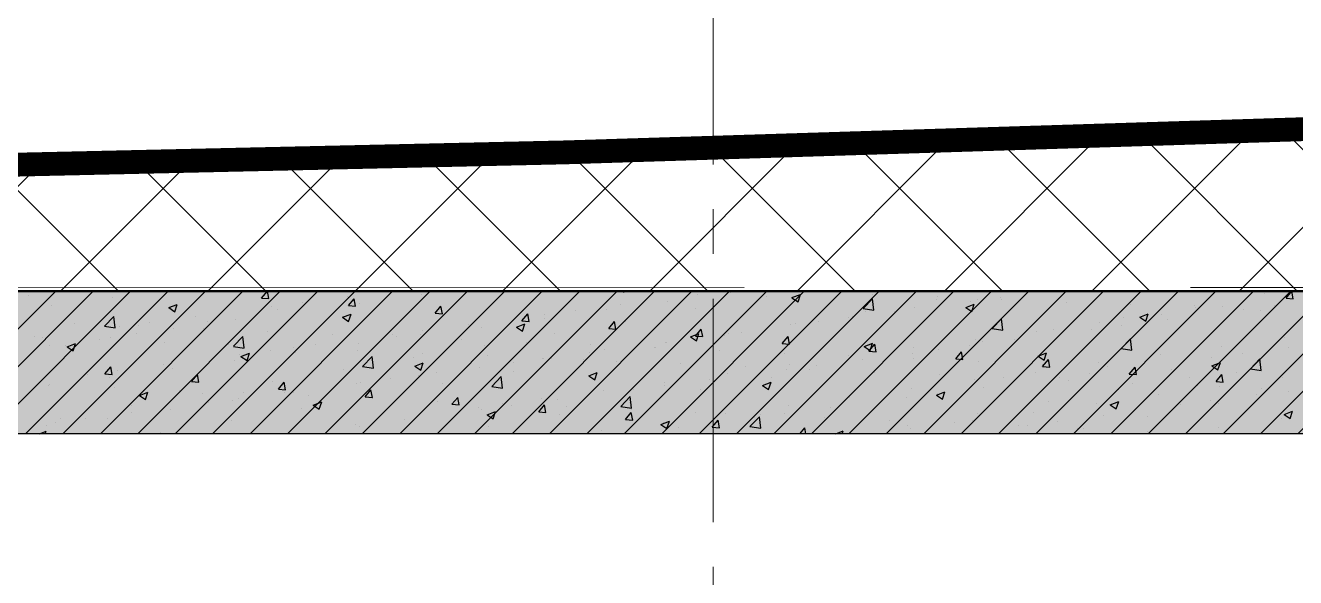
# Model space of a CAD drawing. Header units: millimetres. Extents: x -346728 to 1320345, y -537202 to -385966.
# Drawn here: x 164163 to 174831, y -412549 to -407916 of the extents above; entities that cross this region are included whole.
import ezdxf
from ezdxf.xclip import XClip

# ---------------------------------------------------------------- set-up
doc = ezdxf.new("R2010")
doc.units = ezdxf.units.MM
doc.header["$LTSCALE"] = 100
doc.header["$XCLIPFRAME"] = 2
doc.linetypes.add('DASHED2', pattern=[0.375, 0.25, -0.125])
doc.linetypes.add('X1326_GLB$0$CENTER', pattern=[2, 1.25, -0.25, 0.25, -0.25])
for name, color, linetype, lineweight in [('0 T TEXT', 7, 'Continuous', 13), ('L.DUONG', 234, 'Continuous', 15), ('X1326_GLB$0$A-tim', 8, 'X1326_GLB$0$CENTER', 9)]:
    doc.layers.add(name, color=color, linetype=linetype, lineweight=lineweight)
for name, color, linetype in [('hach', 253, 'Continuous'), ('W2', 4, 'Continuous'), ('XR_1326_csPL$0$hach', 253, 'Continuous'), ('XR_1326_csPL$0$W2', 4, 'Continuous')]:
    doc.layers.add(name, color=color, linetype=linetype)
doc.linetypes.add('FENCELINE2', pattern='A,0.25,-0.1,[132,ltypeshp.shx,S=0.1,R=0,X=-0.1,Y=0],-0.1,1', length=1.45)

# ---------------------------------------------------------------- blocks, each defined once
blk = doc.blocks.new('LVL-KHUNGTEN')
blk.add_lwpolyline([(61072.9, 41092.8), (119123.5, 41092.8), (119123.5, 61.9), (61072.9, 61.9)], close=True)
blk = doc.blocks.new('mb duong hh')
at = {"layer": '0 T TEXT', "color": 8, "linetype": 'DASHED2', "ltscale": 300}
blk.add_lwpolyline([(75940, 34596), (80501, 41668), (80491, 88861), (75484, 93868), (-20031, 93860), (-33610, 75885), (-26182, 55955), (-6300, 2612), (0, 0)], close=True, dxfattribs=at)
blk = doc.blocks.new('MB HANG RAO TAM')
h = blk.add_hatch()
h.set_pattern_fill('ANSI37', color=8, scale=7000, style=0)
h.set_pattern_definition([(45, (527887.4, 631399.9), (-618.7184, 618.7184), []), (135, (527887.4, 631399.9), (-618.7184, -618.7184), [])])
h.paths.add_polyline_path([(89794, 74797), (94796, 69797), (94804, 22611), (90246, 15544), (52523, -1634), (34324, -9922), (14325, -19029), (8025, -16417), (-19267, 56832), (-5688, 74797), (41806, 74797), (65797, 74797)], flags=16)
h.paths.add_polyline_path([(-17293, 40146), (-15160, 40938), (-12777, 34516), (-15127, 33730), (-10493, 20001), (4784, -19373), (12548, -21453), (91490, 14752), (95488, 20874), (95620, 46027), (95770, 74597), (91825, 78101), (52350, 76926), (14008, 75822), (-9259, 75871), (-23844, 71027), (-24251, 60760)])
at = {"layer": 'L.DUONG', "color": 94, "linetype": 'FENCELINE2', "ltscale": 25, "const_width": 200, "elevation": 7850}
blk.add_lwpolyline([(13898, 75822), (14369, 75824), (20809, 75968), (32497, 76335), (48850, 76822), (75776, 77623), (91825, 78101), (95770, 74597), (95712, 63657), (95684, 58344), (95610, 44235), (95553, 33268), (95488, 20874), (91490, 14752), (75806, 7559), (49624, -4449), (26632, -14994), (12548, -21453), (4784, -19373), (0, -7161), (-6626, 9890)], dxfattribs=at)
at = {"layer": 'XR_1326_csPL$0$W2', "color": 7, "ltscale": 0.5, "elevation": 0}
blk.add_lwpolyline([(8025, -16417), (14325, -19029), (90246, 15544), (94804, 22611), (94796, 69797), (89794, 74797), (-5688, 74797), (-19267, 56832)], close=True, dxfattribs=at)

msp = doc.modelspace()

# ---------------------------------------------------------------- hatches: boundary and pattern name
at = {"layer": 'hach'}
h = msp.add_hatch(dxfattribs=at)
h.set_pattern_fill('ANSI31', color=256, scale=70)
h.set_pattern_definition([(45, (121918.56, -508591.22), (-157.15448, 157.15448), [])])
h.paths.add_polyline_path([(142200.7, -410142.2), (128621.2, -428107.5), (155914.1, -501359), (162214.1, -503970.9), (238136.4, -469396.6), (242695.2, -462329.4), (242687.2, -415142.7), (237685.1, -410142.2)])
h.paths.add_polyline_path([(142797.9, -411342.2), (129975.7, -428305.7), (156856.2, -500450.6), (162191.6, -502662.6), (237318.8, -468450.4), (241495.1, -461976.1), (241487, -415639.4), (237188.2, -411342.2)], flags=16)
h = msp.add_hatch(dxfattribs=at)
h.set_pattern_fill('AR-CONC', color=256, scale=4)
h.set_pattern_definition([(50, (121918.56, -508591.2), (728.7387, -63.7563), [76.2, -838.2]), (355, (121918.56, -508591.2), (-140.9737, 764.2274), [60.96, -670.5623]), (100.45144, (121979.3, -508596.54), (587.765, 700.471), [64.76, -712.361]), (46.1842, (121918.6, -508388), (1084.316, -168.1693), [114.3, -1257.3]), (96.63556, (122008.9, -508402), (949.6165, 989.7045), [97.14, -1068.5424]), (351.18415, (121918.6, -508388), (949.6165, 989.7045), [91.44, -1005.839]), (21, (122020.16, -508438.8), (606.4576, -409.0608), [76.2, -838.2]), (326, (122020.16, -508438.8), (247.208, 736.752), [60.96, -670.56]), (71.45144, (122070.7, -508472.9), (853.6657, 327.691), [64.76, -712.3598]), (37.5, (121918.56, -508591.22), (12.3544, 338.22016), [0, -662.432, 0, -680.72, 0, -673.1]), (7.5, (121918.56, -508591.22), (267.27865, 400.7223), [0, -388.112, 0, -647.192, 0, -256.54]), (327.5, (121692, -508591.22), (542.3624, -22.91498), [0, -254, 0, -792.48, 0, -1051.56]), (317.5, (121590.4, -508591.2), (592.5167, 101.706), [0, -330.2, 0, -526.288, 0, -746.76])])
h.paths.add_polyline_path([(142200.7, -410142.2), (128621.2, -428107.5), (155914.1, -501359), (162214.1, -503970.9), (238136.4, -469396.6), (242695.2, -462329.4), (242687.2, -415142.7), (237685.1, -410142.2)])
h.paths.add_polyline_path([(142797.9, -411342.2), (129975.7, -428305.7), (156856.2, -500450.6), (162191.6, -502662.6), (237318.8, -468450.4), (241495.1, -461976.1), (241487, -415639.4), (237188.2, -411342.2)], flags=16)

# ---------------------------------------------------------------- linework, layer by layer
at = {"layer": 'W2', "ltscale": 0.5, "elevation": -1404.9}
for points in [[(142200.7, -410142.2), (128621.2, -428107.5), (155914.1, -501359), (162214.1, -503970.9), (238136.4, -469396.6), (242695.2, -462329.4), (242686.9, -415142.1), (237685.1, -410142.2)], [(142797.9, -411342.2), (129975.7, -428305.7), (156856.2, -500450.6), (162191.6, -502662.6), (237318.8, -468450.4), (241495.1, -461976.1), (241487, -415639.4), (237188.2, -411342.2)]]:
    msp.add_lwpolyline(points, close=True, dxfattribs=at)
at = {"layer": 'X1326_GLB$0$A-tim', "ltscale": 15}
msp.add_line((169938.6, -398208.6, -1404.9), (169938.6, -512162.7, -1404.9), dxfattribs=at)
at = {"layer": 'XR_1326_csPL$0$hach', "color": 250}
for p, q in [((163220.6, -411342.2, -1404.9), (164420.6, -410142.2, -1404.9)), ((163534.9, -411342.2, -1404.9), (164734.9, -410142.2, -1404.9)), ((163849.2, -411342.2, -1404.9), (165049.2, -410142.2, -1404.9)), ((164163.6, -411342.2, -1404.9), (165363.6, -410142.2, -1404.9)), ((164477.9, -411342.2, -1404.9), (165677.9, -410142.2, -1404.9)), ((164707.7, -410146.4, -1404.9), (164707.7, -410146.4, -1404.9)), ((164792.2, -411342.2, -1404.9), (165992.2, -410142.2, -1404.9)), ((165106.5, -411342.2, -1404.9), (166306.5, -410142.2, -1404.9)), ((165420.8, -411342.2, -1404.9), (166620.8, -410142.2, -1404.9)), ((165449.8, -410142.2, -1404.9), (165478.4, -410144.7, -1404.9)), ((165478.5, -410144.6, -1404.9), (165478, -410142.2, -1404.9)), ((165735.1, -411342.2, -1404.9), (166935.1, -410142.2, -1404.9)), ((166049.4, -411342.2, -1404.9), (167249.4, -410142.2, -1404.9)), ((166146.4, -410203.1, -1404.9), (166195.4, -410144.7, -1404.9)), ((166207.2, -410208.4, -1404.9), (166195.5, -410144.7, -1404.9)), ((166363.7, -411342.2, -1404.9), (167563.7, -410142.2, -1404.9)), ((166678, -411342.2, -1404.9), (167878, -410142.2, -1404.9)), ((166992.3, -411342.2, -1404.9), (168192.3, -410142.2, -1404.9)), ((167306.6, -411342.2, -1404.9), (168506.6, -410142.2, -1404.9)), ((167492.2, -410174.5, -1404.9), (167492.2, -410174.5, -1404.9)), ((167621, -411342.2, -1404.9), (168821, -410142.2, -1404.9)), ((167935.3, -411342.2, -1404.9), (169135.3, -410142.2, -1404.9)), ((168249.6, -411342.2, -1404.9), (169449.6, -410142.2, -1404.9)), ((168563.9, -411342.2, -1404.9), (169763.9, -410142.2, -1404.9)), ((168878.2, -411342.2, -1404.9), (170078.2, -410142.2, -1404.9)), ((169175.6, -410142.2, -1404.9), (169191.4, -410152.8, -1404.9)), ((169191.4, -410152.8, -1404.9), (169194.9, -410142.2, -1404.9)), ((169192.5, -411342.2, -1404.9), (170392.5, -410142.2, -1404.9)), ((169506.8, -411342.2, -1404.9), (170706.8, -410142.2, -1404.9)), ((169806.6, -410172, -1404.9), (169806.6, -410172, -1404.9)), ((169821.1, -411342.2, -1404.9), (171021.1, -410142.2, -1404.9)), ((170083.2, -410158.7, -1404.9), (170083.2, -410158.7, -1404.9)), ((170135.4, -411342.2, -1404.9), (171335.4, -410142.2, -1404.9)), ((170449.7, -411342.2, -1404.9), (171649.7, -410142.2, -1404.9)), ((170601, -410200, -1404.9), (170672.1, -410172.7, -1404.9)), ((170651.5, -410234.2, -1404.9), (170672.1, -410172.8, -1404.9)), ((170735.2, -410146.8, -1404.9), (170735.2, -410146.8, -1404.9)), ((170764, -411342.2, -1404.9), (171964, -410142.2, -1404.9)), ((171078.4, -411342.2, -1404.9), (172278.4, -410142.2, -1404.9)), ((171277.6, -410169.7, -1404.9), (171277.6, -410169.7, -1404.9)), ((171392.7, -411342.2, -1404.9), (172592.7, -410142.2, -1404.9)), ((171707, -411342.2, -1404.9), (172907, -410142.2, -1404.9)), ((172021.3, -411342.2, -1404.9), (173221.3, -410142.2, -1404.9)), ((172335.6, -411342.2, -1404.9), (173535.6, -410142.2, -1404.9)), ((172649.9, -411342.2, -1404.9), (173849.9, -410142.2, -1404.9)), ((172668.3, -410147.6, -1404.9), (172668.3, -410147.6, -1404.9)), ((172740, -410151.3, -1404.9), (172740, -410151.3, -1404.9)), ((172964.2, -411342.2, -1404.9), (174164.2, -410142.2, -1404.9)), ((173278.5, -411342.2, -1404.9), (174478.5, -410142.2, -1404.9)), ((173592.8, -411342.2, -1404.9), (174792.8, -410142.2, -1404.9)), ((173907.1, -411342.2, -1404.9), (175107.1, -410142.2, -1404.9)), ((174044, -410142.2, -1404.9), (174082.3, -410145.5, -1404.9)), ((174082.4, -410145.5, -1404.9), (174081.8, -410142.2, -1404.9)), ((174221.4, -411342.2, -1404.9), (175421.4, -410142.2, -1404.9)), ((174535.8, -411342.2, -1404.9), (175735.8, -410142.2, -1404.9)), ((174573, -410161.2, -1404.9), (174573, -410161.2, -1404.9)), ((174750.3, -410203.9, -1404.9), (174799.3, -410145.6, -1404.9)), ((174811.1, -410209.2, -1404.9), (174799.4, -410145.6, -1404.9)), ((164191.5, -410180.1, -1404.9), (164191.5, -410180.1, -1404.9)), ((164379.4, -410261.8, -1404.9), (164379.4, -410261.8, -1404.9)), ((164892.6, -410196.7, -1404.9), (164892.6, -410196.7, -1404.9)), ((165366.9, -410283.6, -1404.9), (165438.1, -410256.3, -1404.9)), ((165366.9, -410283.7, -1404.9), (165417.4, -410317.7, -1404.9)), ((165417.5, -410317.8, -1404.9), (165438.1, -410256.4, -1404.9)), ((166146.4, -410203.1, -1404.9), (166207.1, -410208.4, -1404.9)), ((166231.5, -410277.1, -1404.9), (166231.5, -410277.1, -1404.9)), ((166485.8, -410243.6, -1404.9), (166485.8, -410243.6, -1404.9)), ((166870.6, -410193, -1404.9), (166870.6, -410193, -1404.9)), ((166873.3, -410196.8, -1404.9), (166873.3, -410196.8, -1404.9)), ((166875.1, -410266.9, -1404.9), (166924.1, -410208.5, -1404.9)), ((166875.1, -410266.9, -1404.9), (166935.9, -410272.2, -1404.9)), ((166936, -410272.2, -1404.9), (166924.2, -410208.5, -1404.9)), ((166970.5, -410246, -1404.9), (166970.5, -410246, -1404.9)), ((167603.9, -410330.6, -1404.9), (167652.9, -410272.2, -1404.9)), ((167664.7, -410335.9, -1404.9), (167653, -410272.2, -1404.9)), ((169164.9, -410256.5, -1404.9), (169164.9, -410256.5, -1404.9)), ((169555.5, -410234.9, -1404.9), (169555.5, -410234.9, -1404.9)), ((170386.4, -410192.8, -1404.9), (170386.4, -410192.8, -1404.9)), ((170600.9, -410200.1, -1404.9), (170651.5, -410234.2, -1404.9)), ((171197.5, -410291.4, -1404.9), (171276.6, -410208.9, -1404.9)), ((171287.9, -410305.4, -1404.9), (171276.7, -410208.9, -1404.9)), ((171814.9, -410212.5, -1404.9), (171814.9, -410212.5, -1404.9)), ((171820, -410192.6, -1404.9), (171820, -410192.6, -1404.9)), ((172061.1, -410281.4, -1404.9), (172132.2, -410254.1, -1404.9)), ((172061.1, -410281.4, -1404.9), (172111.6, -410315.5, -1404.9)), ((172100.9, -410235.5, -1404.9), (172100.9, -410235.5, -1404.9)), ((172111.6, -410315.5, -1404.9), (172132.2, -410254.1, -1404.9)), ((172155.1, -410212.7, -1404.9), (172155.1, -410212.7, -1404.9)), ((172355.2, -410202, -1404.9), (172355.2, -410202, -1404.9)), ((172362.3, -410215.6, -1404.9), (172362.3, -410215.6, -1404.9)), ((172904.7, -410238.5, -1404.9), (172904.7, -410238.5, -1404.9)), ((173447, -410261.4, -1404.9), (173447, -410261.4, -1404.9)), ((173980.5, -410262.9, -1404.9), (173980.5, -410262.9, -1404.9)), ((174218.4, -410273.1, -1404.9), (174218.4, -410273.1, -1404.9)), ((174649.5, -410265.5, -1404.9), (174649.5, -410265.5, -1404.9)), ((174746.1, -410196.9, -1404.9), (174746.1, -410196.9, -1404.9)), ((174750.3, -410204, -1404.9), (174811, -410209.3, -1404.9)), ((164826.3, -410440.3, -1404.9), (164905.5, -410357.8, -1404.9)), ((164916.7, -410454.3, -1404.9), (164905.5, -410357.8, -1404.9)), ((165589.8, -410361.6, -1404.9), (165589.8, -410361.6, -1404.9)), ((165929.6, -410387.2, -1404.9), (165929.6, -410387.2, -1404.9)), ((166280.7, -410298.5, -1404.9), (166280.7, -410298.5, -1404.9)), ((166442.8, -410322.2, -1404.9), (166442.8, -410322.2, -1404.9)), ((166827, -410365, -1404.9), (166877.6, -410399.1, -1404.9)), ((166827.1, -410364.9, -1404.9), (166898.2, -410337.6, -1404.9)), ((166877.6, -410399.1, -1404.9), (166898.2, -410337.7, -1404.9)), ((167603.9, -410330.6, -1404.9), (167664.6, -410335.9, -1404.9)), ((168332.6, -410394.4, -1404.9), (168381.6, -410336, -1404.9)), ((168393.4, -410399.7, -1404.9), (168381.7, -410336, -1404.9)), ((168520.7, -410371.5, -1404.9), (168520.7, -410371.5, -1404.9)), ((168525.8, -410340.6, -1404.9), (168525.8, -410340.6, -1404.9)), ((168780.1, -410307.1, -1404.9), (168780.1, -410307.1, -1404.9)), ((169042.3, -410300, -1404.9), (169042.3, -410300, -1404.9)), ((169793.9, -410294.5, -1404.9), (169793.9, -410294.5, -1404.9)), ((171074.4, -410370.6, -1404.9), (171074.4, -410370.6, -1404.9)), ((171105.7, -410360.4, -1404.9), (171105.7, -410360.4, -1404.9)), ((171197.5, -410291.5, -1404.9), (171287.9, -410305.5, -1404.9)), ((171222.4, -410314.2, -1404.9), (171222.4, -410314.2, -1404.9)), ((171459.2, -410319.9, -1404.9), (171459.2, -410319.9, -1404.9)), ((171633.4, -410284.2, -1404.9), (171633.4, -410284.2, -1404.9)), ((172281.8, -410459.6, -1404.9), (172361, -410377.1, -1404.9)), ((172372.2, -410473.6, -1404.9), (172361, -410377.1, -1404.9)), ((173388, -410364.6, -1404.9), (173388, -410364.6, -1404.9)), ((173521.2, -410362.7, -1404.9), (173592.4, -410335.4, -1404.9)), ((173521.2, -410362.8, -1404.9), (173571.7, -410396.9, -1404.9)), ((173571.7, -410396.9, -1404.9), (173592.3, -410335.5, -1404.9)), ((173705.3, -410338.1, -1404.9), (173705.3, -410338.1, -1404.9)), ((173753.5, -410383.4, -1404.9), (173753.5, -410383.4, -1404.9)), ((173989.4, -410284.3, -1404.9), (173989.4, -410284.3, -1404.9)), ((174395.2, -410298.9, -1404.9), (174395.2, -410298.9, -1404.9)), ((174531.8, -410307.2, -1404.9), (174531.8, -410307.2, -1404.9)), ((164571.4, -410413.9, -1404.9), (164571.4, -410413.9, -1404.9)), ((164826.3, -410440.3, -1404.9), (164916.7, -410454.3, -1404.9)), ((164950.7, -410445.7, -1404.9), (164950.7, -410445.7, -1404.9)), ((165113.8, -410436.8, -1404.9), (165113.8, -410436.8, -1404.9)), ((165205, -410412.3, -1404.9), (165205, -410412.3, -1404.9)), ((165408, -410458.8, -1404.9), (165408, -410458.8, -1404.9)), ((165656.1, -410459.8, -1404.9), (165656.1, -410459.8, -1404.9)), ((165688.2, -410400.2, -1404.9), (165688.2, -410400.2, -1404.9)), ((166198.5, -410482.7, -1404.9), (166198.5, -410482.7, -1404.9)), ((167499.3, -410475.7, -1404.9), (167499.3, -410475.7, -1404.9)), ((167884.1, -410425.1, -1404.9), (167884.1, -410425.1, -1404.9)), ((167993, -410447.7, -1404.9), (167993, -410447.7, -1404.9)), ((168287.2, -410446.3, -1404.9), (168358.3, -410419, -1404.9)), ((168287.2, -410446.4, -1404.9), (168337.7, -410480.5, -1404.9)), ((168332.6, -410394.4, -1404.9), (168393.3, -410399.7, -1404.9)), ((168337.7, -410480.5, -1404.9), (168358.3, -410419.1, -1404.9)), ((169061.4, -410458.1, -1404.9), (169110.3, -410399.8, -1404.9)), ((169061.4, -410458.1, -1404.9), (169122.1, -410463.4, -1404.9)), ((169122.2, -410463.4, -1404.9), (169110.4, -410399.7, -1404.9)), ((169201.4, -410396.2, -1404.9), (169201.4, -410396.2, -1404.9)), ((169790.1, -410521.9, -1404.9), (169839.1, -410463.5, -1404.9)), ((169850.9, -410527.2, -1404.9), (169839.2, -410463.5, -1404.9)), ((170070.9, -410497, -1404.9), (170070.9, -410497, -1404.9)), ((170178.4, -410488.6, -1404.9), (170178.4, -410488.6, -1404.9)), ((170592.5, -410425.4, -1404.9), (170592.5, -410425.4, -1404.9)), ((170629.9, -410415.9, -1404.9), (170629.9, -410415.9, -1404.9)), ((170820.1, -410404.1, -1404.9), (170820.1, -410404.1, -1404.9)), ((172281.9, -410459.6, -1404.9), (172372.2, -410473.6, -1404.9)), ((172655.9, -410485.8, -1404.9), (172655.9, -410485.8, -1404.9)), ((172795.4, -410466.3, -1404.9), (172795.4, -410466.3, -1404.9)), ((173114.4, -410467.6, -1404.9), (173114.4, -410467.6, -1404.9)), ((173183.6, -410409.7, -1404.9), (173183.6, -410409.7, -1404.9)), ((173368.7, -410434.1, -1404.9), (173368.7, -410434.1, -1404.9)), ((164243.3, -410527.5, -1404.9), (164243.3, -410527.5, -1404.9)), ((164309, -410530.2, -1404.9), (164309, -410530.2, -1404.9)), ((164367.1, -410600, -1404.9), (164367.1, -410600, -1404.9)), ((164503.2, -410603.6, -1404.9), (164503.2, -410603.6, -1404.9)), ((164513.3, -410611.3, -1404.9), (164584.4, -410584, -1404.9)), ((164563.8, -410645.4, -1404.9), (164584.4, -410584, -1404.9)), ((164785.6, -410550.4, -1404.9), (164785.6, -410550.4, -1404.9)), ((164880.3, -410535, -1404.9), (164880.3, -410535, -1404.9)), ((165095.7, -410501.9, -1404.9), (165095.7, -410501.9, -1404.9)), ((165328, -410573.3, -1404.9), (165328, -410573.3, -1404.9)), ((165870.3, -410596.2, -1404.9), (165870.3, -410596.2, -1404.9)), ((165910.6, -410608.4, -1404.9), (165989.8, -410526, -1404.9)), ((166001, -410622.4, -1404.9), (165989.8, -410526, -1404.9)), ((166603.3, -410593.7, -1404.9), (166603.3, -410593.7, -1404.9)), ((166740.9, -410505.6, -1404.9), (166740.9, -410505.6, -1404.9)), ((166958.2, -410584.2, -1404.9), (166958.2, -410584.2, -1404.9)), ((167245, -410509.2, -1404.9), (167245, -410509.2, -1404.9)), ((167283.2, -410528.5, -1404.9), (167283.2, -410528.5, -1404.9)), ((167479.8, -410512.7, -1404.9), (167479.8, -410512.7, -1404.9)), ((167825.6, -410551.4, -1404.9), (167825.6, -410551.4, -1404.9)), ((168016.3, -410599.6, -1404.9), (168016.3, -410599.6, -1404.9)), ((168367.9, -410574.3, -1404.9), (168367.9, -410574.3, -1404.9)), ((168608.9, -410497.9, -1404.9), (168608.9, -410497.9, -1404.9)), ((168910.3, -410597.2, -1404.9), (168910.3, -410597.2, -1404.9)), ((169539.3, -410572.7, -1404.9), (169539.3, -410572.7, -1404.9)), ((169543.2, -410573.1, -1404.9), (169543.2, -410573.1, -1404.9)), ((169747.3, -410527.7, -1404.9), (169818.5, -410500.4, -1404.9)), ((169747.3, -410527.8, -1404.9), (169797.8, -410561.9, -1404.9)), ((169790.1, -410521.9, -1404.9), (169850.8, -410527.2, -1404.9)), ((169793.6, -410539.2, -1404.9), (169793.6, -410539.2, -1404.9)), ((169797.8, -410561.9, -1404.9), (169818.4, -410500.5, -1404.9)), ((170037.3, -410517.6, -1404.9), (170037.3, -410517.6, -1404.9)), ((170518.8, -410585.6, -1404.9), (170567.8, -410527.3, -1404.9)), ((170518.8, -410585.6, -1404.9), (170579.6, -410591, -1404.9)), ((170579.7, -410590.9, -1404.9), (170567.9, -410527.3, -1404.9)), ((171207.4, -410609.1, -1404.9), (171278.6, -410581.7, -1404.9)), ((171247.6, -410649.4, -1404.9), (171296.6, -410591, -1404.9)), ((171257.9, -410643.2, -1404.9), (171278.5, -410581.8, -1404.9)), ((171308.4, -410654.7, -1404.9), (171296.6, -410591, -1404.9)), ((172087.9, -410602.7, -1404.9), (172087.9, -410602.7, -1404.9)), ((172142.7, -410550.9, -1404.9), (172142.7, -410550.9, -1404.9)), ((172202.9, -410568, -1404.9), (172202.9, -410568, -1404.9)), ((172472.7, -410552, -1404.9), (172472.7, -410552, -1404.9)), ((173366.1, -410627.7, -1404.9), (173445.3, -410545.3, -1404.9)), ((173456.5, -410641.8, -1404.9), (173445.3, -410545.3, -1404.9)), ((174733.8, -410535.1, -1404.9), (174733.8, -410535.1, -1404.9)), ((164513.2, -410611.4, -1404.9), (164563.8, -410645.4, -1404.9)), ((165910.7, -410608.5, -1404.9), (166001, -410622.5, -1404.9)), ((165964.2, -410677.8, -1404.9), (165964.2, -410677.8, -1404.9)), ((165973.4, -410692.6, -1404.9), (166044.5, -410665.3, -1404.9)), ((165973.4, -410692.7, -1404.9), (166023.9, -410726.8, -1404.9)), ((166023.9, -410726.8, -1404.9), (166044.5, -410665.4, -1404.9)), ((166218.5, -410644.4, -1404.9), (166218.5, -410644.4, -1404.9)), ((166412.7, -410619.1, -1404.9), (166412.7, -410619.1, -1404.9)), ((166430.5, -410660.4, -1404.9), (166430.5, -410660.4, -1404.9)), ((166955.1, -410642.1, -1404.9), (166955.1, -410642.1, -1404.9)), ((166994.9, -410776.6, -1404.9), (167074.1, -410694.1, -1404.9)), ((167085.3, -410790.6, -1404.9), (167074.1, -410694.1, -1404.9)), ((167423.8, -410701.3, -1404.9), (167423.8, -410701.3, -1404.9)), ((167497.4, -410665, -1404.9), (167497.4, -410665, -1404.9)), ((168039.8, -410687.9, -1404.9), (168039.8, -410687.9, -1404.9)), ((168508.3, -410709.7, -1404.9), (168508.3, -410709.7, -1404.9)), ((168512.8, -410707.8, -1404.9), (168512.8, -410707.8, -1404.9)), ((168897.6, -410657.2, -1404.9), (168897.6, -410657.2, -1404.9)), ((169030, -410638.2, -1404.9), (169030, -410638.2, -1404.9)), ((169444.8, -410619.3, -1404.9), (169444.8, -410619.3, -1404.9)), ((169452.7, -410620.2, -1404.9), (169452.7, -410620.2, -1404.9)), ((169995, -410643.1, -1404.9), (169995, -410643.1, -1404.9)), ((170537.4, -410666, -1404.9), (170537.4, -410666, -1404.9)), ((171079.8, -410688.9, -1404.9), (171079.8, -410688.9, -1404.9)), ((171093.4, -410698.6, -1404.9), (171093.4, -410698.6, -1404.9)), ((171207.4, -410609.1, -1404.9), (171257.9, -410643.2, -1404.9)), ((171247.6, -410649.4, -1404.9), (171308.3, -410654.7, -1404.9)), ((171610.4, -410669.7, -1404.9), (171610.4, -410669.7, -1404.9)), ((171621.1, -410622.4, -1404.9), (171621.1, -410622.4, -1404.9)), ((171833.6, -410636.2, -1404.9), (171833.6, -410636.2, -1404.9)), ((171976.3, -410713.2, -1404.9), (172025.3, -410654.8, -1404.9)), ((172037.1, -410718.5, -1404.9), (172025.4, -410654.8, -1404.9)), ((172667.5, -410690.5, -1404.9), (172718.1, -410724.6, -1404.9)), ((172667.6, -410690.4, -1404.9), (172738.7, -410663.1, -1404.9)), ((172718.1, -410724.6, -1404.9), (172738.7, -410663.2, -1404.9)), ((173366.2, -410627.8, -1404.9), (173456.5, -410641.8, -1404.9)), ((173692.9, -410676.3, -1404.9), (173692.9, -410676.3, -1404.9)), ((174127.9, -410699.7, -1404.9), (174127.9, -410699.7, -1404.9)), ((174206.1, -410611.3, -1404.9), (174206.1, -410611.3, -1404.9)), ((174382.2, -410666.2, -1404.9), (174382.2, -410666.2, -1404.9)), ((174767, -410615.5, -1404.9), (174767, -410615.5, -1404.9)), ((164829.9, -410839.8, -1404.9), (164878.9, -410781.4, -1404.9)), ((164890.7, -410845.1, -1404.9), (164879, -410781.4, -1404.9)), ((164937.7, -410813, -1404.9), (164937.7, -410813, -1404.9)), ((165322.5, -410762.3, -1404.9), (165322.5, -410762.3, -1404.9)), ((165395.6, -410797, -1404.9), (165395.6, -410797, -1404.9)), ((165917.3, -410725.5, -1404.9), (165917.3, -410725.5, -1404.9)), ((166831.3, -410803, -1404.9), (166831.3, -410803, -1404.9)), ((166995, -410776.7, -1404.9), (167085.3, -410790.7, -1404.9)), ((167433.5, -410774, -1404.9), (167504.7, -410746.7, -1404.9)), ((167433.5, -410774.1, -1404.9), (167484, -410808.2, -1404.9)), ((167484, -410808.2, -1404.9), (167504.6, -410746.8, -1404.9)), ((167980.6, -410785.9, -1404.9), (167980.6, -410785.9, -1404.9)), ((168258.5, -410741.3, -1404.9), (168258.5, -410741.3, -1404.9)), ((168582.2, -410710.8, -1404.9), (168582.2, -410710.8, -1404.9)), ((168852.3, -410721, -1404.9), (168852.3, -410721, -1404.9)), ((169124.5, -410733.7, -1404.9), (169124.5, -410733.7, -1404.9)), ((169666.9, -410756.6, -1404.9), (169666.9, -410756.6, -1404.9)), ((170209.2, -410779.5, -1404.9), (170209.2, -410779.5, -1404.9)), ((170552.8, -410804.8, -1404.9), (170552.8, -410804.8, -1404.9)), ((170580.2, -410763.6, -1404.9), (170580.2, -410763.6, -1404.9)), ((170751.6, -410802.5, -1404.9), (170751.6, -410802.5, -1404.9)), ((170807.1, -410771.3, -1404.9), (170807.1, -410771.3, -1404.9)), ((171017.9, -410771.4, -1404.9), (171017.9, -410771.4, -1404.9)), ((171191.9, -410720.7, -1404.9), (171191.9, -410720.7, -1404.9)), ((171622.1, -410711.8, -1404.9), (171622.1, -410711.8, -1404.9)), ((171976.3, -410713.2, -1404.9), (172037, -410718.5, -1404.9)), ((172164.5, -410734.7, -1404.9), (172164.5, -410734.7, -1404.9)), ((172705.1, -410776.9, -1404.9), (172754, -410718.5, -1404.9)), ((172705.1, -410776.9, -1404.9), (172765.8, -410782.2, -1404.9)), ((172706.8, -410757.6, -1404.9), (172706.8, -410757.6, -1404.9)), ((172765.9, -410782.2, -1404.9), (172754.1, -410718.5, -1404.9)), ((173171.2, -410747.9, -1404.9), (173171.2, -410747.9, -1404.9)), ((173249.2, -410780.6, -1404.9), (173249.2, -410780.6, -1404.9)), ((173433.8, -410840.7, -1404.9), (173482.8, -410782.3, -1404.9)), ((173494.6, -410846, -1404.9), (173482.9, -410782.3, -1404.9)), ((173486.2, -410784.1, -1404.9), (173486.2, -410784.1, -1404.9)), ((173791.6, -410803.5, -1404.9), (173791.6, -410803.5, -1404.9)), ((174127.6, -410771.9, -1404.9), (174178.2, -410806, -1404.9)), ((174127.7, -410771.8, -1404.9), (174198.8, -410744.5, -1404.9)), ((174178.2, -410806, -1404.9), (174198.8, -410744.6, -1404.9)), ((174450.5, -410795.9, -1404.9), (174529.6, -410713.4, -1404.9)), ((174450.5, -410796, -1404.9), (174540.8, -410810, -1404.9)), ((174540.8, -410809.9, -1404.9), (174529.6, -410713.4, -1404.9)), ((174531, -410767.4, -1404.9), (174531, -410767.4, -1404.9)), ((164683.4, -410846.5, -1404.9), (164683.4, -410846.5, -1404.9)), ((164829.9, -410839.8, -1404.9), (164890.6, -410845.1, -1404.9)), ((164867.9, -410873.2, -1404.9), (164867.9, -410873.2, -1404.9)), ((165558.6, -410903.6, -1404.9), (165607.6, -410845.2, -1404.9)), ((165558.6, -410903.6, -1404.9), (165619.4, -410908.9, -1404.9)), ((165619.5, -410908.9, -1404.9), (165607.7, -410845.2, -1404.9)), ((166238.8, -410904.7, -1404.9), (166238.8, -410904.7, -1404.9)), ((166287.4, -410967.3, -1404.9), (166336.4, -410909, -1404.9)), ((166348.2, -410972.6, -1404.9), (166336.5, -410908.9, -1404.9)), ((166945.8, -410922.5, -1404.9), (166945.8, -410922.5, -1404.9)), ((166977.7, -410909.9, -1404.9), (166977.7, -410909.9, -1404.9)), ((167232, -410876.5, -1404.9), (167232, -410876.5, -1404.9)), ((167467.5, -410850.9, -1404.9), (167467.5, -410850.9, -1404.9)), ((167616.8, -410825.8, -1404.9), (167616.8, -410825.8, -1404.9)), ((168079.3, -410944.8, -1404.9), (168158.4, -410862.3, -1404.9)), ((168169.7, -410958.8, -1404.9), (168158.4, -410862.3, -1404.9)), ((168259.8, -410822.7, -1404.9), (168259.8, -410822.7, -1404.9)), ((168893.6, -410855.5, -1404.9), (168944.2, -410889.5, -1404.9)), ((168893.7, -410855.4, -1404.9), (168964.8, -410828.1, -1404.9)), ((168944.2, -410889.6, -1404.9), (168964.8, -410828.2, -1404.9)), ((169530.8, -410911.4, -1404.9), (169530.8, -410911.4, -1404.9)), ((169911.1, -410889.3, -1404.9), (169911.1, -410889.3, -1404.9)), ((170058.5, -410835.2, -1404.9), (170058.5, -410835.2, -1404.9)), ((170353.8, -410936.7, -1404.9), (170424.9, -410909.4, -1404.9)), ((170404.3, -410970.9, -1404.9), (170424.9, -410909.5, -1404.9)), ((170425.4, -410873.1, -1404.9), (170425.4, -410873.1, -1404.9)), ((171294, -410825.4, -1404.9), (171294, -410825.4, -1404.9)), ((171836.3, -410848.3, -1404.9), (171836.3, -410848.3, -1404.9)), ((172130.4, -410889.1, -1404.9), (172130.4, -410889.1, -1404.9)), ((172378.7, -410871.2, -1404.9), (172378.7, -410871.2, -1404.9)), ((172643.5, -410824.1, -1404.9), (172643.5, -410824.1, -1404.9)), ((172847.1, -410868.3, -1404.9), (172847.1, -410868.3, -1404.9)), ((172921.1, -410894.1, -1404.9), (172921.1, -410894.1, -1404.9)), ((173101.4, -410834.8, -1404.9), (173101.4, -410834.8, -1404.9)), ((173433.8, -410840.7, -1404.9), (173494.5, -410846, -1404.9)), ((173463.4, -410917, -1404.9), (173463.4, -410917, -1404.9)), ((173938.5, -410869.1, -1404.9), (173938.5, -410869.1, -1404.9)), ((174162.5, -410904.4, -1404.9), (174211.5, -410846, -1404.9)), ((174162.5, -410904.4, -1404.9), (174223.3, -410909.7, -1404.9)), ((174223.3, -410909.7, -1404.9), (174211.6, -410846, -1404.9)), ((174333.9, -410826.4, -1404.9), (174333.9, -410826.4, -1404.9)), ((174721.4, -410873.3, -1404.9), (174721.4, -410873.3, -1404.9)), ((164354.7, -410938.2, -1404.9), (164354.7, -410938.2, -1404.9)), ((164369.3, -410930.4, -1404.9), (164369.3, -410930.4, -1404.9)), ((164911.6, -410953.3, -1404.9), (164911.6, -410953.3, -1404.9)), ((165119.7, -411020.3, -1404.9), (165190.9, -410993, -1404.9)), ((165119.7, -411020.4, -1404.9), (165170.2, -411054.5, -1404.9)), ((165170.2, -411054.5, -1404.9), (165190.8, -410993.1, -1404.9)), ((165454, -410976.2, -1404.9), (165454, -410976.2, -1404.9)), ((165646.3, -411006.4, -1404.9), (165646.3, -411006.4, -1404.9)), ((165996.4, -410999.1, -1404.9), (165996.4, -410999.1, -1404.9)), ((166287.4, -410967.3, -1404.9), (166348.1, -410972.6, -1404.9)), ((166336, -410994.4, -1404.9), (166336, -410994.4, -1404.9)), ((166418.1, -410998.6, -1404.9), (166418.1, -410998.6, -1404.9)), ((166538.7, -411022, -1404.9), (166538.7, -411022, -1404.9)), ((167016.1, -411031.1, -1404.9), (167065.1, -410972.7, -1404.9)), ((167076.9, -411036.4, -1404.9), (167065.2, -410972.7, -1404.9)), ((167074.8, -411026.1, -1404.9), (167074.8, -411026.1, -1404.9)), ((167667.3, -410924.4, -1404.9), (167667.3, -410924.4, -1404.9)), ((168079.3, -410944.8, -1404.9), (168169.6, -410958.8, -1404.9)), ((169017.6, -410976.4, -1404.9), (169017.6, -410976.4, -1404.9)), ((169163.6, -411112.9, -1404.9), (169242.7, -411030.5, -1404.9)), ((169254, -411127, -1404.9), (169242.7, -411030.5, -1404.9)), ((169272, -410973.4, -1404.9), (169272, -410973.4, -1404.9)), ((169526.3, -410939.9, -1404.9), (169526.3, -410939.9, -1404.9)), ((169832.9, -410974.8, -1404.9), (169832.9, -410974.8, -1404.9)), ((170353.7, -410936.8, -1404.9), (170404.3, -410970.9, -1404.9)), ((171608.7, -410960.6, -1404.9), (171608.7, -410960.6, -1404.9)), ((171813.9, -411018.1, -1404.9), (171885, -410990.8, -1404.9)), ((171813.9, -411018.2, -1404.9), (171864.4, -411052.3, -1404.9)), ((171820.6, -411003.4, -1404.9), (171820.6, -411003.4, -1404.9)), ((171864.4, -411052.3, -1404.9), (171885, -410990.9, -1404.9)), ((172205.4, -410952.8, -1404.9), (172205.4, -410952.8, -1404.9)), ((173346, -410970.8, -1404.9), (173346, -410970.8, -1404.9)), ((173680.5, -411014.6, -1404.9), (173680.5, -411014.6, -1404.9)), ((174005.8, -410940, -1404.9), (174005.8, -410940, -1404.9)), ((174193.7, -410949.5, -1404.9), (174193.7, -410949.5, -1404.9)), ((174499.7, -411016.2, -1404.9), (174499.7, -411016.2, -1404.9)), ((174548.1, -410962.9, -1404.9), (174548.1, -410962.9, -1404.9)), ((174774.5, -410990.5, -1404.9), (174774.5, -410990.5, -1404.9)), ((165053.8, -411108.1, -1404.9), (165053.8, -411108.1, -1404.9)), ((165383.3, -411135.2, -1404.9), (165383.3, -411135.2, -1404.9)), ((165696.9, -411078.6, -1404.9), (165696.9, -411078.6, -1404.9)), ((165904.9, -411063.7, -1404.9), (165904.9, -411063.7, -1404.9)), ((165951.2, -411045.1, -1404.9), (165951.2, -411045.1, -1404.9)), ((166482.2, -411127.8, -1404.9), (166482.2, -411127.8, -1404.9)), ((166579.8, -411101.8, -1404.9), (166630.4, -411135.9, -1404.9)), ((166579.9, -411101.7, -1404.9), (166651, -411074.4, -1404.9)), ((166630.4, -411135.9, -1404.9), (166651, -411074.5, -1404.9)), ((167016.1, -411031.1, -1404.9), (167076.8, -411036.4, -1404.9)), ((167081.1, -411044.9, -1404.9), (167081.1, -411044.9, -1404.9)), ((167623.4, -411067.9, -1404.9), (167623.4, -411067.9, -1404.9)), ((167744.9, -411094.8, -1404.9), (167793.8, -411036.5, -1404.9)), ((167744.9, -411094.8, -1404.9), (167805.6, -411100.2, -1404.9)), ((167805.7, -411100.1, -1404.9), (167793.9, -411036.5, -1404.9)), ((167968.3, -411124.1, -1404.9), (167968.3, -411124.1, -1404.9)), ((168165.8, -411090.8, -1404.9), (168165.8, -411090.8, -1404.9)), ((168245.5, -411108.6, -1404.9), (168245.5, -411108.6, -1404.9)), ((168473.6, -411158.6, -1404.9), (168522.6, -411100.2, -1404.9)), ((168496, -411047.9, -1404.9), (168496, -411047.9, -1404.9)), ((168534.4, -411163.9, -1404.9), (168522.7, -411100.2, -1404.9)), ((168630.3, -411057.9, -1404.9), (168630.3, -411057.9, -1404.9)), ((168708.2, -411113.7, -1404.9), (168708.2, -411113.7, -1404.9)), ((169163.6, -411113, -1404.9), (169254, -411127, -1404.9)), ((169240.3, -411076.5, -1404.9), (169240.3, -411076.5, -1404.9)), ((169250.5, -411136.6, -1404.9), (169250.5, -411136.6, -1404.9)), ((170567.8, -411101.9, -1404.9), (170567.8, -411101.9, -1404.9)), ((170924.6, -411121.4, -1404.9), (170924.6, -411121.4, -1404.9)), ((171081, -411036.8, -1404.9), (171081, -411036.8, -1404.9)), ((171566.3, -411036.9, -1404.9), (171566.3, -411036.9, -1404.9)), ((172753.5, -411072.5, -1404.9), (172753.5, -411072.5, -1404.9)), ((173158.9, -411086.1, -1404.9), (173158.9, -411086.1, -1404.9)), ((173274, -411099.5, -1404.9), (173345.2, -411072.2, -1404.9)), ((173274, -411099.6, -1404.9), (173324.5, -411133.7, -1404.9)), ((173324.5, -411133.7, -1404.9), (173345.1, -411072.3, -1404.9)), ((173860.6, -411100.4, -1404.9), (173860.6, -411100.4, -1404.9)), ((174115, -411066.9, -1404.9), (174115, -411066.9, -1404.9)), ((174182, -411092.2, -1404.9), (174182, -411092.2, -1404.9)), ((164461.2, -411209.9, -1404.9), (164461.2, -411209.9, -1404.9)), ((164670.4, -411213.7, -1404.9), (164670.4, -411213.7, -1404.9)), ((164855.6, -411211.4, -1404.9), (164855.6, -411211.4, -1404.9)), ((165055.2, -411163, -1404.9), (165055.2, -411163, -1404.9)), ((165889.7, -411229.5, -1404.9), (165889.7, -411229.5, -1404.9)), ((167349.5, -411226.5, -1404.9), (167349.5, -411226.5, -1404.9)), ((167455.1, -411189.1, -1404.9), (167455.1, -411189.1, -1404.9)), ((167991.2, -411142, -1404.9), (167991.2, -411142, -1404.9)), ((168039.9, -411183.2, -1404.9), (168090.5, -411217.2, -1404.9)), ((168040, -411183.1, -1404.9), (168111.1, -411155.8, -1404.9)), ((168090.5, -411217.2, -1404.9), (168111.1, -411155.8, -1404.9)), ((168473.6, -411158.6, -1404.9), (168534.3, -411163.9, -1404.9)), ((168647.8, -411178.3, -1404.9), (168647.8, -411178.3, -1404.9)), ((169202.3, -411222.4, -1404.9), (169251.3, -411164, -1404.9)), ((169202.3, -411222.4, -1404.9), (169263.1, -411227.7, -1404.9)), ((169263.2, -411227.7, -1404.9), (169251.4, -411164, -1404.9)), ((169500.1, -411264.4, -1404.9), (169571.2, -411237.1, -1404.9)), ((169550.6, -411298.6, -1404.9), (169571.2, -411237.2, -1404.9)), ((169792.9, -411159.5, -1404.9), (169792.9, -411159.5, -1404.9)), ((169931.1, -411286.1, -1404.9), (169980, -411227.7, -1404.9)), ((169991.9, -411291.4, -1404.9), (169980.1, -411227.7, -1404.9)), ((170046.2, -411173.4, -1404.9), (170046.2, -411173.4, -1404.9)), ((170247.9, -411281.1, -1404.9), (170327, -411198.6, -1404.9)), ((170285.5, -411205.5, -1404.9), (170285.5, -411205.5, -1404.9)), ((170338.3, -411295.1, -1404.9), (170327.1, -411198.6, -1404.9)), ((170335.3, -411182.4, -1404.9), (170335.3, -411182.4, -1404.9)), ((170539.9, -411172, -1404.9), (170539.9, -411172, -1404.9)), ((170877.6, -411205.3, -1404.9), (170877.6, -411205.3, -1404.9)), ((171420, -411228.3, -1404.9), (171420, -411228.3, -1404.9)), ((172118, -411227.3, -1404.9), (172118, -411227.3, -1404.9)), ((172161, -411174.2, -1404.9), (172161, -411174.2, -1404.9)), ((172631.2, -411162.3, -1404.9), (172631.2, -411162.3, -1404.9)), ((172834.2, -411235.5, -1404.9), (172834.2, -411235.5, -1404.9)), ((173219, -411184.9, -1404.9), (173219, -411184.9, -1404.9)), ((173589.5, -411193.9, -1404.9), (173589.5, -411193.9, -1404.9)), ((174709.1, -411211.6, -1404.9), (174709.1, -411211.6, -1404.9)), ((174734.1, -411180.9, -1404.9), (174805.3, -411153.5, -1404.9)), ((174734.1, -411180.9, -1404.9), (174784.6, -411215, -1404.9)), ((174784.7, -411215, -1404.9), (174805.3, -411153.6, -1404.9)), ((164281.4, -411342.2, -1404.9), (164337.2, -411320.7, -1404.9)), ((164330, -411342.2, -1404.9), (164337.2, -411320.8, -1404.9)), ((164342.4, -411276.4, -1404.9), (164342.4, -411276.4, -1404.9)), ((164416.1, -411247.2, -1404.9), (164416.1, -411247.2, -1404.9)), ((165297.2, -411331.2, -1404.9), (165297.2, -411331.2, -1404.9)), ((166405.8, -411336.9, -1404.9), (166405.8, -411336.9, -1404.9)), ((166710.4, -411310.7, -1404.9), (166710.4, -411310.7, -1404.9)), ((166933.5, -411260.7, -1404.9), (166933.5, -411260.7, -1404.9)), ((166964.8, -411277.2, -1404.9), (166964.8, -411277.2, -1404.9)), ((168055.3, -411280, -1404.9), (168055.3, -411280, -1404.9)), ((169005.3, -411314.6, -1404.9), (169005.3, -411314.6, -1404.9)), ((169259.1, -411340.7, -1404.9), (169259.1, -411340.7, -1404.9)), ((169500.1, -411264.5, -1404.9), (169550.6, -411298.6, -1404.9)), ((169518.5, -411249.6, -1404.9), (169518.5, -411249.6, -1404.9)), ((169643.9, -411290, -1404.9), (169643.9, -411290, -1404.9)), ((169931.1, -411286.1, -1404.9), (169991.8, -411291.4, -1404.9)), ((170247.9, -411281.2, -1404.9), (170338.3, -411295.2, -1404.9)), ((170666.3, -411342.2, -1404.9), (170708.8, -411291.5, -1404.9)), ((170718.2, -411342.2, -1404.9), (170708.9, -411291.5, -1404.9)), ((170969.7, -411342.2, -1404.9), (171031.4, -411318.5, -1404.9)), ((171023.4, -411342.2, -1404.9), (171031.3, -411318.6, -1404.9)), ((171568.5, -411275.9, -1404.9), (171568.5, -411275.9, -1404.9)), ((171596.4, -411298.9, -1404.9), (171596.4, -411298.9, -1404.9)), ((171962.3, -411251.2, -1404.9), (171962.3, -411251.2, -1404.9)), ((172504.7, -411274.1, -1404.9), (172504.7, -411274.1, -1404.9)), ((172579.8, -411269, -1404.9), (172579.8, -411269, -1404.9)), ((172996.9, -411295.6, -1404.9), (172996.9, -411295.6, -1404.9)), ((173047.1, -411297, -1404.9), (173047.1, -411297, -1404.9)), ((173589.4, -411319.9, -1404.9), (173589.4, -411319.9, -1404.9)), ((174181.4, -411287.7, -1404.9), (174181.4, -411287.7, -1404.9))]:
    msp.add_line(p, q, dxfattribs=at)
at = {"layer": 'XR_1326_csPL$0$W2', "color": 7, "ltscale": 0.5}
for p, q in [((237685.1, -410142.2, -1404.9), (142200.7, -410142.2, -1404.9)), ((237188.2, -411342.2, -1404.9), (142797.9, -411342.2, -1404.9))]:
    msp.add_line(p, q, dxfattribs=at)

# ---------------------------------------------------------------- block references
at = {"extrusion": (0.00597, -2.28885e-18, 0.999982), "xscale": 3.385207865094198, "yscale": 3.385207865094198, "zscale": 3.385207865094198}
msp.add_blockref('LVL-KHUNGTEN', (-107243.5, -525073.6, -287.1), dxfattribs=at)
ref = msp.add_blockref('mb duong hh', (162214.1, -503978, 0))
XClip(ref).set_block_clipping_path([(-58962.6888090824, -15358.4345334051), (108047.3313388755, 114603.0144500207)])

# ---------------------------------------------------------------- next in the draw order: block references
msp.add_blockref('MB HANG RAO TAM', (147888.6, -484948.9, 0))

doc.saveas('drawing.dxf')
